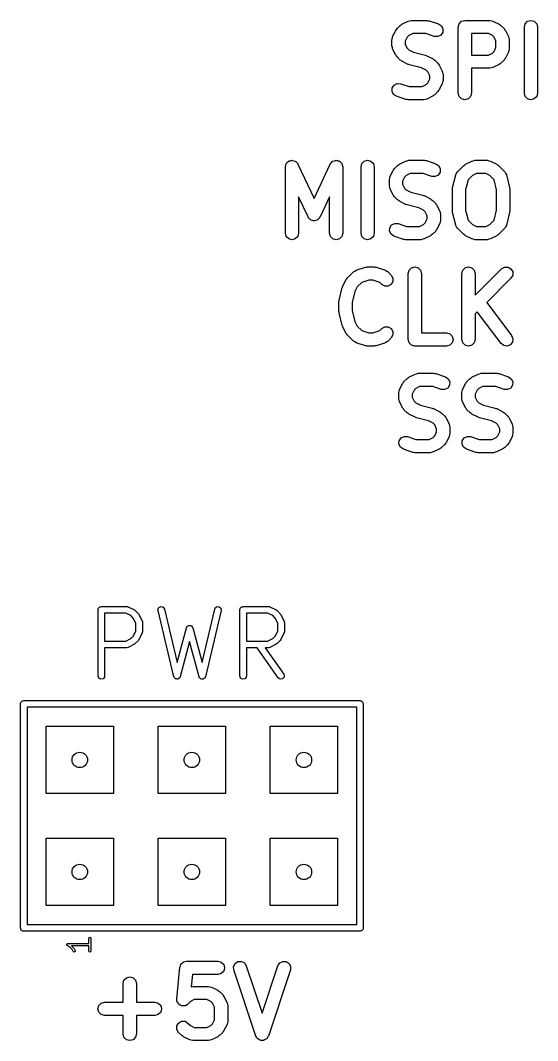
# Model space of a CAD drawing. Extents: x 4.34 to 6.06, y -6.92 to -5.19.
# Drawn here: x 5.079 to 5.54, y -6.923 to -6.012 of the extents above; entities that cross this region are included whole.
import ezdxf

# ---------------------------------------------------------------- set-up
doc = ezdxf.new("R2010")
doc.units = 0
doc.header["$MEASUREMENT"] = 0
doc.layers.add('BLACK', color=7, linetype='CONTINUOUS')

msp = doc.modelspace()

# ---------------------------------------------------------------- linework, layer by layer
at = {"layer": 'BLACK', "linetype": 'CONTINUOUS'}
for p, q in [((5.41115, -6.02626), (5.41396, -6.02063)), ((5.41396, -6.02063), (5.4146, -6.01992)), ((5.4146, -6.01992), (5.41507, -6.0191)), ((5.41507, -6.0191), (5.41788, -6.01629)), ((5.41788, -6.01629), (5.41871, -6.01581)), ((5.41871, -6.01581), (5.41942, -6.01518)), ((5.41942, -6.01518), (5.42504, -6.01237)), ((5.42504, -6.01237), (5.42637, -6.0121)), ((5.42637, -6.0121), (5.42768, -6.01175)), ((5.42768, -6.01175), (5.44174, -6.01175)), ((5.44174, -6.01175), (5.44266, -6.01199)), ((5.44266, -6.01199), (5.44361, -6.01205)), ((5.44361, -6.01205), (5.45205, -6.01486)), ((5.45205, -6.01486), (5.4546, -6.01654)), ((5.4546, -6.01654), (5.45597, -6.01928)), ((5.45597, -6.01928), (5.45578, -6.02233)), ((5.46958, -6.01765), (5.47037, -6.0147)), ((5.46958, -6.07671), (5.46958, -6.01765)), ((5.47037, -6.0147), (5.47254, -6.01254)), ((5.47254, -6.01254), (5.47549, -6.01175)), ((5.47549, -6.01175), (5.49799, -6.01175)), ((5.49799, -6.01175), (5.4993, -6.0121)), ((5.4993, -6.0121), (5.50063, -6.01237)), ((5.50063, -6.01237), (5.50625, -6.01518)), ((5.50625, -6.01518), (5.50696, -6.01581)), ((5.50696, -6.01581), (5.50779, -6.01629)), ((5.50779, -6.01629), (5.5106, -6.0191)), ((5.5106, -6.0191), (5.51107, -6.01992)), ((5.51107, -6.01992), (5.5117, -6.02063)), ((5.5117, -6.02063), (5.51452, -6.02626)), ((5.52864, -6.01765), (5.52943, -6.0147)), ((5.52864, -6.07671), (5.52864, -6.01765)), ((5.52943, -6.0147), (5.53159, -6.01254)), ((5.53159, -6.01254), (5.53454, -6.01175)), ((5.53454, -6.01175), (5.5375, -6.01254)), ((5.5375, -6.01254), (5.53966, -6.0147)), ((5.53966, -6.0147), (5.54045, -6.01765)), ((5.54045, -6.01765), (5.54045, -6.07671)), ((5.41053, -6.0289), (5.41088, -6.02759)), ((5.41053, -6.03452), (5.41053, -6.0289)), ((5.41088, -6.02759), (5.41115, -6.02626)), ((5.4241, -6.02677), (5.42234, -6.03029)), ((5.42556, -6.02532), (5.4241, -6.02677)), ((5.42908, -6.02356), (5.42556, -6.02532)), ((5.44079, -6.02356), (5.42908, -6.02356)), ((5.44831, -6.02607), (5.44079, -6.02356)), ((5.45136, -6.02625), (5.44831, -6.02607)), ((5.4541, -6.02488), (5.45136, -6.02625)), ((5.45578, -6.02233), (5.4541, -6.02488)), ((5.49659, -6.02356), (5.48139, -6.02356)), ((5.48139, -6.02356), (5.48139, -6.04268)), ((5.50011, -6.02532), (5.49659, -6.02356)), ((5.50157, -6.02677), (5.50011, -6.02532)), ((5.50333, -6.03029), (5.50157, -6.02677)), ((5.51452, -6.02626), (5.51479, -6.02759)), ((5.51479, -6.02759), (5.51514, -6.0289)), ((5.51514, -6.0289), (5.51514, -6.03734)), ((5.41088, -6.03583), (5.41053, -6.03452)), ((5.41115, -6.03716), (5.41088, -6.03583)), ((5.41396, -6.04279), (5.41115, -6.03716)), ((5.42234, -6.03029), (5.42234, -6.03313)), ((5.42234, -6.03313), (5.4241, -6.03665)), ((5.4241, -6.03665), (5.42556, -6.03811)), ((5.42556, -6.03811), (5.42974, -6.0402)), ((5.50157, -6.03946), (5.50333, -6.03594)), ((5.50333, -6.03594), (5.50333, -6.03029)), ((5.51479, -6.03865), (5.51452, -6.03998)), ((5.51514, -6.03734), (5.51479, -6.03865)), ((5.4146, -6.0435), (5.41396, -6.04279)), ((5.41507, -6.04432), (5.4146, -6.0435)), ((5.41788, -6.04714), (5.41507, -6.04432)), ((5.41871, -6.04761), (5.41788, -6.04714)), ((5.41942, -6.04824), (5.41871, -6.04761)), ((5.42974, -6.0402), (5.44036, -6.04286)), ((5.44036, -6.04286), (5.44093, -6.04317)), ((5.44093, -6.04317), (5.44157, -6.0433)), ((5.44157, -6.0433), (5.4472, -6.04611)), ((5.4472, -6.04611), (5.44791, -6.04675)), ((5.44791, -6.04675), (5.44873, -6.04722)), ((5.44873, -6.04722), (5.45154, -6.05003)), ((5.48139, -6.04268), (5.49659, -6.04268)), ((5.49659, -6.04268), (5.50011, -6.04092)), ((5.50011, -6.04092), (5.50157, -6.03946)), ((5.5106, -6.04714), (5.50779, -6.04995)), ((5.51107, -6.04631), (5.5106, -6.04714)), ((5.5117, -6.0456), (5.51107, -6.04631)), ((5.51452, -6.03998), (5.5117, -6.0456)), ((5.42504, -6.05105), (5.41942, -6.04824)), ((5.42568, -6.05118), (5.42504, -6.05105)), ((5.42625, -6.0515), (5.42568, -6.05118)), ((5.43687, -6.05416), (5.42625, -6.0515)), ((5.44106, -6.05625), (5.43687, -6.05416)), ((5.44251, -6.05771), (5.44106, -6.05625)), ((5.45154, -6.05003), (5.45202, -6.05086)), ((5.45202, -6.05086), (5.45265, -6.05157)), ((5.45265, -6.05157), (5.45546, -6.05719)), ((5.45546, -6.05719), (5.45573, -6.05852)), ((5.49799, -6.05449), (5.48139, -6.05449)), ((5.48139, -6.05449), (5.48139, -6.07671)), ((5.4993, -6.05414), (5.49799, -6.05449)), ((5.50063, -6.05387), (5.4993, -6.05414)), ((5.50625, -6.05105), (5.50063, -6.05387)), ((5.50696, -6.05042), (5.50625, -6.05105)), ((5.50779, -6.04995), (5.50696, -6.05042)), ((5.44427, -6.06123), (5.44251, -6.05771)), ((5.44251, -6.06758), (5.44427, -6.06406)), ((5.44427, -6.06406), (5.44427, -6.06123)), ((5.45573, -6.05852), (5.45609, -6.05983)), ((5.45609, -6.06546), (5.45573, -6.06677)), ((5.45609, -6.05983), (5.45609, -6.06546)), ((5.41065, -6.07508), (5.41083, -6.07203)), ((5.41202, -6.07781), (5.41065, -6.07508)), ((5.41083, -6.07203), (5.41252, -6.06948)), ((5.41252, -6.06948), (5.41525, -6.06811)), ((5.41525, -6.06811), (5.4183, -6.06829)), ((5.4183, -6.06829), (5.42583, -6.0708)), ((5.42583, -6.0708), (5.43754, -6.0708)), ((5.43754, -6.0708), (5.44106, -6.06904)), ((5.44106, -6.06904), (5.44251, -6.06758)), ((5.45154, -6.07526), (5.44873, -6.07807)), ((5.45202, -6.07443), (5.45154, -6.07526)), ((5.45265, -6.07372), (5.45202, -6.07443)), ((5.45546, -6.0681), (5.45265, -6.07372)), ((5.45573, -6.06677), (5.45546, -6.0681)), ((5.41457, -6.0795), (5.41202, -6.07781)), ((5.423, -6.08231), (5.41457, -6.0795)), ((5.42395, -6.08237), (5.423, -6.08231)), ((5.42487, -6.08261), (5.42395, -6.08237)), ((5.43893, -6.08261), (5.42487, -6.08261)), ((5.44024, -6.08226), (5.43893, -6.08261)), ((5.44157, -6.08199), (5.44024, -6.08226)), ((5.4472, -6.07918), (5.44157, -6.08199)), ((5.44791, -6.07854), (5.4472, -6.07918)), ((5.44873, -6.07807), (5.44791, -6.07854)), ((5.47037, -6.07966), (5.46958, -6.07671)), ((5.47254, -6.08182), (5.47037, -6.07966)), ((5.47549, -6.08261), (5.47254, -6.08182)), ((5.47844, -6.08182), (5.47549, -6.08261)), ((5.4806, -6.07966), (5.47844, -6.08182)), ((5.48139, -6.07671), (5.4806, -6.07966)), ((5.52943, -6.07966), (5.52864, -6.07671)), ((5.53159, -6.08182), (5.52943, -6.07966)), ((5.53454, -6.08261), (5.53159, -6.08182)), ((5.5375, -6.08182), (5.53454, -6.08261)), ((5.53966, -6.07966), (5.5375, -6.08182)), ((5.54045, -6.07671), (5.53966, -6.07966)), ((5.3164, -6.13943), (5.31649, -6.13919)), ((5.31649, -6.13919), (5.31747, -6.13836)), ((5.31747, -6.13836), (5.31838, -6.13746)), ((5.31838, -6.13746), (5.31863, -6.13739)), ((5.31863, -6.13739), (5.31883, -6.13722)), ((5.31883, -6.13722), (5.32009, -6.137)), ((5.32009, -6.137), (5.32133, -6.13667)), ((5.32133, -6.13667), (5.32158, -6.13673)), ((5.32158, -6.13673), (5.32184, -6.13669)), ((5.32184, -6.13669), (5.32305, -6.13713)), ((5.32305, -6.13713), (5.32428, -6.13746)), ((5.32428, -6.13746), (5.32447, -6.13764)), ((5.32447, -6.13764), (5.32472, -6.13773)), ((5.32472, -6.13773), (5.32554, -6.13871)), ((5.32554, -6.13871), (5.32644, -6.13962)), ((5.35559, -6.13962), (5.35649, -6.13871)), ((5.35649, -6.13871), (5.35731, -6.13773)), ((5.35731, -6.13773), (5.35756, -6.13764)), ((5.35756, -6.13764), (5.35775, -6.13746)), ((5.35775, -6.13746), (5.35898, -6.13713)), ((5.35898, -6.13713), (5.36019, -6.13669)), ((5.36019, -6.13669), (5.36045, -6.13673)), ((5.36045, -6.13673), (5.3607, -6.13667)), ((5.3607, -6.13667), (5.36194, -6.137)), ((5.36194, -6.137), (5.3632, -6.13722)), ((5.3632, -6.13722), (5.3634, -6.13739)), ((5.3634, -6.13739), (5.36365, -6.13746)), ((5.36365, -6.13746), (5.36456, -6.13836)), ((5.36456, -6.13836), (5.36554, -6.13919)), ((5.36554, -6.13919), (5.36563, -6.13943)), ((5.38371, -6.13962), (5.38587, -6.13746)), ((5.38587, -6.13746), (5.38882, -6.13667)), ((5.38882, -6.13667), (5.39177, -6.13746)), ((5.39177, -6.13746), (5.39394, -6.13962)), ((5.41711, -6.1401), (5.42274, -6.13729)), ((5.42274, -6.13729), (5.42407, -6.13702)), ((5.42407, -6.13702), (5.42538, -6.13667)), ((5.42538, -6.13667), (5.43944, -6.13667)), ((5.43944, -6.13667), (5.44036, -6.13691)), ((5.44036, -6.13691), (5.44131, -6.13697)), ((5.44131, -6.13697), (5.44974, -6.13978)), ((5.47617, -6.1401), (5.48179, -6.13729)), ((5.48179, -6.13729), (5.48312, -6.13702)), ((5.48312, -6.13702), (5.48443, -6.13667)), ((5.48443, -6.13667), (5.49568, -6.13667)), ((5.49568, -6.13667), (5.49699, -6.13702)), ((5.49699, -6.13702), (5.49832, -6.13729)), ((5.49832, -6.13729), (5.50395, -6.1401)), ((5.31542, -6.14257), (5.31549, -6.14232)), ((5.31542, -6.20163), (5.31542, -6.14257)), ((5.31545, -6.14206), (5.31588, -6.14086)), ((5.31549, -6.14232), (5.31545, -6.14206)), ((5.31588, -6.14086), (5.31622, -6.13962)), ((5.31622, -6.13962), (5.3164, -6.13943)), ((5.32644, -6.13962), (5.32651, -6.13987)), ((5.32651, -6.13987), (5.32668, -6.14007)), ((5.32668, -6.14007), (5.34101, -6.17079)), ((5.34101, -6.17079), (5.35535, -6.14007)), ((5.35535, -6.14007), (5.35552, -6.13987)), ((5.35552, -6.13987), (5.35559, -6.13962)), ((5.36563, -6.13943), (5.36581, -6.13962)), ((5.36581, -6.13962), (5.36615, -6.14086)), ((5.36615, -6.14086), (5.36658, -6.14206)), ((5.36658, -6.14206), (5.36654, -6.14232)), ((5.36654, -6.14232), (5.36661, -6.14257)), ((5.36661, -6.14257), (5.36661, -6.20163)), ((5.38292, -6.14257), (5.38371, -6.13962)), ((5.38292, -6.20163), (5.38292, -6.14257)), ((5.39394, -6.13962), (5.39473, -6.14257)), ((5.39473, -6.14257), (5.39473, -6.20163)), ((5.40885, -6.15118), (5.41166, -6.14556)), ((5.41166, -6.14556), (5.41229, -6.14484)), ((5.41229, -6.14484), (5.41277, -6.14402)), ((5.41277, -6.14402), (5.41558, -6.14121)), ((5.41558, -6.14121), (5.4164, -6.14073)), ((5.4164, -6.14073), (5.41711, -6.1401)), ((5.44974, -6.13978), (5.45229, -6.14147)), ((5.45348, -6.14725), (5.45179, -6.1498)), ((5.45229, -6.14147), (5.45366, -6.1442)), ((5.45366, -6.1442), (5.45348, -6.14725)), ((5.46748, -6.14948), (5.46822, -6.1482)), ((5.46822, -6.1482), (5.46894, -6.1469)), ((5.46894, -6.1469), (5.46898, -6.14688)), ((5.46898, -6.14688), (5.46901, -6.14683)), ((5.46901, -6.14683), (5.47463, -6.14121)), ((5.47463, -6.14121), (5.47546, -6.14073)), ((5.47546, -6.14073), (5.47617, -6.1401)), ((5.50395, -6.1401), (5.50466, -6.14073)), ((5.50466, -6.14073), (5.50548, -6.14121)), ((5.50548, -6.14121), (5.51111, -6.14683)), ((5.51111, -6.14683), (5.51113, -6.14688)), ((5.51113, -6.14688), (5.51118, -6.1469)), ((5.51118, -6.1469), (5.5119, -6.1482)), ((5.5119, -6.1482), (5.51264, -6.14948)), ((5.40823, -6.15382), (5.40858, -6.15251)), ((5.40823, -6.15944), (5.40823, -6.15382)), ((5.40858, -6.15251), (5.40885, -6.15118)), ((5.4218, -6.15169), (5.42004, -6.15521)), ((5.42004, -6.15521), (5.42004, -6.15805)), ((5.42325, -6.15024), (5.4218, -6.15169)), ((5.42677, -6.14848), (5.42325, -6.15024)), ((5.43848, -6.14848), (5.42677, -6.14848)), ((5.44601, -6.15099), (5.43848, -6.14848)), ((5.44906, -6.15117), (5.44601, -6.15099)), ((5.45179, -6.1498), (5.44906, -6.15117)), ((5.46464, -6.16082), (5.46746, -6.14958)), ((5.46746, -6.14958), (5.46748, -6.14953)), ((5.46748, -6.14953), (5.46748, -6.14948)), ((5.47852, -6.15403), (5.47628, -6.16298)), ((5.48231, -6.15024), (5.47852, -6.15403)), ((5.48583, -6.14848), (5.48231, -6.15024)), ((5.49429, -6.14848), (5.48583, -6.14848)), ((5.49781, -6.15024), (5.49429, -6.14848)), ((5.5016, -6.15403), (5.49781, -6.15024)), ((5.50384, -6.16298), (5.5016, -6.15403)), ((5.51264, -6.14948), (5.51264, -6.14953)), ((5.51264, -6.14953), (5.51266, -6.14958)), ((5.51266, -6.14958), (5.51547, -6.16082)), ((5.40858, -6.16076), (5.40823, -6.15944)), ((5.40885, -6.16209), (5.40858, -6.16076)), ((5.41166, -6.16771), (5.40885, -6.16209)), ((5.42004, -6.15805), (5.4218, -6.16157)), ((5.4218, -6.16157), (5.42325, -6.16303)), ((5.42325, -6.16303), (5.42744, -6.16512)), ((5.42744, -6.16512), (5.43806, -6.16778)), ((5.46447, -6.16226), (5.46466, -6.16155)), ((5.46447, -6.18194), (5.46447, -6.16226)), ((5.46466, -6.16155), (5.46464, -6.16082)), ((5.47628, -6.16298), (5.47628, -6.18122)), ((5.50384, -6.18122), (5.50384, -6.16298)), ((5.51547, -6.16082), (5.51546, -6.16155)), ((5.51546, -6.16155), (5.51565, -6.16226)), ((5.51565, -6.16226), (5.51565, -6.18194)), ((5.33566, -6.18725), (5.32724, -6.16919)), ((5.32724, -6.16919), (5.32724, -6.20163)), ((5.35479, -6.16919), (5.34637, -6.18725)), ((5.35479, -6.20163), (5.35479, -6.16919)), ((5.41229, -6.16842), (5.41166, -6.16771)), ((5.41277, -6.16925), (5.41229, -6.16842)), ((5.41558, -6.17206), (5.41277, -6.16925)), ((5.4164, -6.17253), (5.41558, -6.17206)), ((5.41711, -6.17316), (5.4164, -6.17253)), ((5.42274, -6.17598), (5.41711, -6.17316)), ((5.43806, -6.16778), (5.43863, -6.16809)), ((5.43863, -6.16809), (5.43927, -6.16822)), ((5.43927, -6.16822), (5.44489, -6.17104)), ((5.44489, -6.17104), (5.4456, -6.17167)), ((5.4456, -6.17167), (5.44643, -6.17214)), ((5.44643, -6.17214), (5.44924, -6.17495)), ((5.44924, -6.17495), (5.44972, -6.17578)), ((5.42338, -6.17611), (5.42274, -6.17598)), ((5.42395, -6.17642), (5.42338, -6.17611)), ((5.43457, -6.17908), (5.42395, -6.17642)), ((5.43875, -6.18117), (5.43457, -6.17908)), ((5.44021, -6.18263), (5.43875, -6.18117)), ((5.44197, -6.18615), (5.44021, -6.18263)), ((5.44972, -6.17578), (5.45035, -6.17649)), ((5.45035, -6.17649), (5.45316, -6.18211)), ((5.45316, -6.18211), (5.45343, -6.18344)), ((5.45343, -6.18344), (5.45378, -6.18475)), ((5.45378, -6.18475), (5.45378, -6.19038)), ((5.46466, -6.18265), (5.46447, -6.18194)), ((5.46464, -6.18337), (5.46466, -6.18265)), ((5.46746, -6.19462), (5.46464, -6.18337)), ((5.47628, -6.18122), (5.47852, -6.19017)), ((5.5016, -6.19017), (5.50384, -6.18122)), ((5.51547, -6.18337), (5.51266, -6.19462)), ((5.51565, -6.18194), (5.51546, -6.18265)), ((5.51546, -6.18265), (5.51547, -6.18337)), ((5.336, -6.18765), (5.33566, -6.18725)), ((5.33618, -6.18814), (5.336, -6.18765)), ((5.33697, -6.1888), (5.33618, -6.18814)), ((5.33763, -6.18959), (5.33697, -6.1888)), ((5.33812, -6.18977), (5.33763, -6.18959)), ((5.33852, -6.19011), (5.33812, -6.18977)), ((5.33953, -6.19028), (5.33852, -6.19011)), ((5.3405, -6.19064), (5.33953, -6.19028)), ((5.34101, -6.19055), (5.3405, -6.19064)), ((5.34153, -6.19064), (5.34101, -6.19055)), ((5.3425, -6.19029), (5.34153, -6.19064)), ((5.34351, -6.19011), (5.3425, -6.19029)), ((5.34391, -6.18977), (5.34351, -6.19011)), ((5.3444, -6.18959), (5.34391, -6.18977)), ((5.34506, -6.1888), (5.3444, -6.18959)), ((5.34585, -6.18814), (5.34506, -6.1888)), ((5.34603, -6.18765), (5.34585, -6.18814)), ((5.34637, -6.18725), (5.34603, -6.18765)), ((5.41021, -6.1944), (5.41295, -6.19303)), ((5.41295, -6.19303), (5.416, -6.19321)), ((5.416, -6.19321), (5.42353, -6.19572)), ((5.43875, -6.19396), (5.44021, -6.1925)), ((5.44021, -6.1925), (5.44197, -6.18898)), ((5.44197, -6.18898), (5.44197, -6.18615)), ((5.45316, -6.19302), (5.45035, -6.19864)), ((5.45343, -6.19169), (5.45316, -6.19302)), ((5.45378, -6.19038), (5.45343, -6.19169)), ((5.47852, -6.19017), (5.48231, -6.19396)), ((5.49781, -6.19396), (5.5016, -6.19017)), ((5.31622, -6.20458), (5.31542, -6.20163)), ((5.32724, -6.20163), (5.32644, -6.20458)), ((5.35559, -6.20458), (5.35479, -6.20163)), ((5.36661, -6.20163), (5.36581, -6.20458)), ((5.38371, -6.20458), (5.38292, -6.20163)), ((5.39473, -6.20163), (5.39394, -6.20458)), ((5.40834, -6.2), (5.40853, -6.19695)), ((5.40971, -6.20273), (5.40834, -6.2)), ((5.40853, -6.19695), (5.41021, -6.1944)), ((5.41226, -6.20442), (5.40971, -6.20273)), ((5.42353, -6.19572), (5.43523, -6.19572)), ((5.43523, -6.19572), (5.43875, -6.19396)), ((5.44643, -6.20299), (5.4456, -6.20347)), ((5.44924, -6.20018), (5.44643, -6.20299)), ((5.44972, -6.19936), (5.44924, -6.20018)), ((5.45035, -6.19864), (5.44972, -6.19936)), ((5.46748, -6.19467), (5.46746, -6.19462)), ((5.46748, -6.19472), (5.46748, -6.19467)), ((5.46822, -6.196), (5.46748, -6.19472)), ((5.46894, -6.1973), (5.46822, -6.196)), ((5.46898, -6.19732), (5.46894, -6.1973)), ((5.46901, -6.19737), (5.46898, -6.19732)), ((5.47463, -6.20299), (5.46901, -6.19737)), ((5.47546, -6.20347), (5.47463, -6.20299)), ((5.48231, -6.19396), (5.48583, -6.19572)), ((5.48583, -6.19572), (5.49429, -6.19572)), ((5.49429, -6.19572), (5.49781, -6.19396)), ((5.50548, -6.20299), (5.50466, -6.20347)), ((5.51111, -6.19737), (5.50548, -6.20299)), ((5.51113, -6.19732), (5.51111, -6.19737)), ((5.51118, -6.1973), (5.51113, -6.19732)), ((5.5119, -6.196), (5.51118, -6.1973)), ((5.51264, -6.19472), (5.5119, -6.196)), ((5.51266, -6.19462), (5.51264, -6.19467)), ((5.51264, -6.19467), (5.51264, -6.19472)), ((5.31838, -6.20674), (5.31622, -6.20458)), ((5.32133, -6.20753), (5.31838, -6.20674)), ((5.32428, -6.20674), (5.32133, -6.20753)), ((5.32644, -6.20458), (5.32428, -6.20674)), ((5.35775, -6.20674), (5.35559, -6.20458)), ((5.3607, -6.20753), (5.35775, -6.20674)), ((5.36365, -6.20674), (5.3607, -6.20753)), ((5.36581, -6.20458), (5.36365, -6.20674)), ((5.38587, -6.20674), (5.38371, -6.20458)), ((5.38882, -6.20753), (5.38587, -6.20674)), ((5.39177, -6.20674), (5.38882, -6.20753)), ((5.39394, -6.20458), (5.39177, -6.20674)), ((5.4207, -6.20723), (5.41226, -6.20442)), ((5.42165, -6.20729), (5.4207, -6.20723)), ((5.42257, -6.20753), (5.42165, -6.20729)), ((5.43663, -6.20753), (5.42257, -6.20753)), ((5.43794, -6.20718), (5.43663, -6.20753)), ((5.43927, -6.20691), (5.43794, -6.20718)), ((5.44489, -6.2041), (5.43927, -6.20691)), ((5.4456, -6.20347), (5.44489, -6.2041)), ((5.47617, -6.2041), (5.47546, -6.20347)), ((5.48179, -6.20691), (5.47617, -6.2041)), ((5.48312, -6.20718), (5.48179, -6.20691)), ((5.48443, -6.20753), (5.48312, -6.20718)), ((5.49568, -6.20753), (5.48443, -6.20753)), ((5.49699, -6.20718), (5.49568, -6.20753)), ((5.49832, -6.20691), (5.49699, -6.20718)), ((5.50395, -6.2041), (5.49832, -6.20691)), ((5.50466, -6.20347), (5.50395, -6.2041)), ((5.37058, -6.24191), (5.37621, -6.23629)), ((5.37621, -6.23629), (5.37738, -6.23561)), ((5.37738, -6.23561), (5.37852, -6.23486)), ((5.37852, -6.23486), (5.38695, -6.23205)), ((5.38695, -6.23205), (5.3879, -6.23199)), ((5.3879, -6.23199), (5.38882, -6.23175)), ((5.38882, -6.23175), (5.39445, -6.23175)), ((5.39445, -6.23175), (5.39536, -6.23199)), ((5.39536, -6.23199), (5.39631, -6.23205)), ((5.39631, -6.23205), (5.40475, -6.23486)), ((5.40475, -6.23486), (5.40588, -6.23561)), ((5.40588, -6.23561), (5.40706, -6.23629)), ((5.40706, -6.23629), (5.40987, -6.2391)), ((5.40987, -6.2391), (5.4114, -6.24175)), ((5.4251, -6.23765), (5.42589, -6.2347)), ((5.4251, -6.29671), (5.4251, -6.23765)), ((5.42589, -6.2347), (5.42805, -6.23254)), ((5.42805, -6.23254), (5.431, -6.23175)), ((5.431, -6.23175), (5.43396, -6.23254)), ((5.43396, -6.23254), (5.43612, -6.2347)), ((5.43612, -6.2347), (5.43691, -6.23765)), ((5.43691, -6.23765), (5.43691, -6.2908)), ((5.4729, -6.23765), (5.4737, -6.2347)), ((5.4729, -6.29671), (5.4729, -6.23765)), ((5.4737, -6.2347), (5.47586, -6.23254)), ((5.47586, -6.23254), (5.47881, -6.23175)), ((5.47881, -6.23175), (5.48176, -6.23254)), ((5.48176, -6.23254), (5.48392, -6.2347)), ((5.48392, -6.2347), (5.48472, -6.23765)), ((5.48472, -6.25714), (5.50838, -6.23347)), ((5.48472, -6.23765), (5.48472, -6.25714)), ((5.50838, -6.23347), (5.51103, -6.23195)), ((5.51103, -6.23195), (5.51408, -6.23195)), ((5.51408, -6.23195), (5.51673, -6.23347)), ((5.51673, -6.23347), (5.51826, -6.23612)), ((5.51826, -6.23918), (5.51673, -6.24183)), ((5.51826, -6.23612), (5.51826, -6.23918)), ((5.36667, -6.24907), (5.36948, -6.24345)), ((5.36948, -6.24345), (5.37011, -6.24273)), ((5.37011, -6.24273), (5.37058, -6.24191)), ((5.38357, -6.24562), (5.37961, -6.24959)), ((5.38978, -6.24356), (5.38357, -6.24562)), ((5.39349, -6.24356), (5.38978, -6.24356)), ((5.39969, -6.24562), (5.39349, -6.24356)), ((5.40152, -6.24745), (5.39969, -6.24562)), ((5.40417, -6.24898), (5.40152, -6.24745)), ((5.40987, -6.24745), (5.40722, -6.24898)), ((5.4114, -6.2448), (5.40987, -6.24745)), ((5.4114, -6.24175), (5.4114, -6.2448)), ((5.51673, -6.24183), (5.49504, -6.26351)), ((5.36341, -6.26153), (5.36622, -6.25028)), ((5.36622, -6.25028), (5.36654, -6.24971)), ((5.36654, -6.24971), (5.36667, -6.24907)), ((5.37752, -6.25377), (5.37504, -6.26369)), ((5.37961, -6.24959), (5.37752, -6.25377)), ((5.40722, -6.24898), (5.40417, -6.24898)), ((5.36323, -6.26296), (5.36342, -6.26226)), ((5.36323, -6.2714), (5.36323, -6.26296)), ((5.36342, -6.26226), (5.36341, -6.26153)), ((5.37504, -6.26369), (5.37504, -6.27067)), ((5.49504, -6.26351), (5.51728, -6.29316)), ((5.36342, -6.2721), (5.36323, -6.2714)), ((5.36341, -6.27283), (5.36342, -6.2721)), ((5.36622, -6.28408), (5.36341, -6.27283)), ((5.37504, -6.27067), (5.37752, -6.28058)), ((5.48661, -6.27195), (5.48472, -6.27384)), ((5.48472, -6.27384), (5.48472, -6.29671)), ((5.50783, -6.30025), (5.48661, -6.27195)), ((5.36654, -6.28465), (5.36622, -6.28408)), ((5.36667, -6.28529), (5.36654, -6.28465)), ((5.37752, -6.28058), (5.37961, -6.28477)), ((5.37961, -6.28477), (5.38357, -6.28873)), ((5.36948, -6.29091), (5.36667, -6.28529)), ((5.37011, -6.29162), (5.36948, -6.29091)), ((5.37058, -6.29245), (5.37011, -6.29162)), ((5.37621, -6.29807), (5.37058, -6.29245)), ((5.38357, -6.28873), (5.38978, -6.2908)), ((5.38978, -6.2908), (5.39349, -6.2908)), ((5.39349, -6.2908), (5.39969, -6.28873)), ((5.39969, -6.28873), (5.40152, -6.28691)), ((5.40152, -6.28691), (5.40417, -6.28538)), ((5.40417, -6.28538), (5.40722, -6.28538)), ((5.40722, -6.28538), (5.40987, -6.28691)), ((5.40987, -6.28691), (5.4114, -6.28955)), ((5.4114, -6.29261), (5.40987, -6.29526)), ((5.4114, -6.28955), (5.4114, -6.29261)), ((5.43691, -6.2908), (5.45912, -6.2908)), ((5.45912, -6.2908), (5.46208, -6.29159)), ((5.46208, -6.29159), (5.46424, -6.29375)), ((5.46424, -6.29375), (5.46503, -6.29671)), ((5.51728, -6.29316), (5.51842, -6.296)), ((5.37738, -6.29875), (5.37621, -6.29807)), ((5.37852, -6.2995), (5.37738, -6.29875)), ((5.38695, -6.30231), (5.37852, -6.2995)), ((5.3879, -6.30237), (5.38695, -6.30231)), ((5.38882, -6.30261), (5.3879, -6.30237)), ((5.39445, -6.30261), (5.38882, -6.30261)), ((5.39536, -6.30237), (5.39445, -6.30261)), ((5.39631, -6.30231), (5.39536, -6.30237)), ((5.40475, -6.2995), (5.39631, -6.30231)), ((5.40588, -6.29875), (5.40475, -6.2995)), ((5.40706, -6.29807), (5.40588, -6.29875)), ((5.40987, -6.29526), (5.40706, -6.29807)), ((5.42589, -6.29966), (5.4251, -6.29671)), ((5.42805, -6.30182), (5.42589, -6.29966)), ((5.431, -6.30261), (5.42805, -6.30182)), ((5.45912, -6.30261), (5.431, -6.30261)), ((5.46208, -6.30182), (5.45912, -6.30261)), ((5.46424, -6.29966), (5.46208, -6.30182)), ((5.46503, -6.29671), (5.46424, -6.29966)), ((5.4737, -6.29966), (5.4729, -6.29671)), ((5.47586, -6.30182), (5.4737, -6.29966)), ((5.47881, -6.30261), (5.47586, -6.30182)), ((5.48176, -6.30182), (5.47881, -6.30261)), ((5.48392, -6.29966), (5.48176, -6.30182)), ((5.48472, -6.29671), (5.48392, -6.29966)), ((5.51024, -6.30214), (5.50783, -6.30025)), ((5.51326, -6.30257), (5.51024, -6.30214)), ((5.5161, -6.30143), (5.51326, -6.30257)), ((5.51799, -6.29903), (5.5161, -6.30143)), ((5.51842, -6.296), (5.51799, -6.29903)), ((5.42484, -6.33089), (5.42555, -6.33026)), ((5.42555, -6.33026), (5.43117, -6.32745)), ((5.43117, -6.32745), (5.4325, -6.32718)), ((5.4325, -6.32718), (5.43382, -6.32682)), ((5.43382, -6.32682), (5.44788, -6.32682)), ((5.44788, -6.32682), (5.44879, -6.32707)), ((5.44879, -6.32707), (5.44974, -6.32713)), ((5.44974, -6.32713), (5.45818, -6.32994)), ((5.45818, -6.32994), (5.46073, -6.33162)), ((5.48108, -6.33089), (5.48179, -6.33026)), ((5.48179, -6.33026), (5.48742, -6.32745)), ((5.48742, -6.32745), (5.48875, -6.32718)), ((5.48875, -6.32718), (5.49006, -6.32682)), ((5.49006, -6.32682), (5.50412, -6.32682)), ((5.50412, -6.32682), (5.50504, -6.32707)), ((5.50504, -6.32707), (5.50599, -6.32713)), ((5.50599, -6.32713), (5.51442, -6.32994)), ((5.51442, -6.32994), (5.51697, -6.33162)), ((5.41729, -6.34134), (5.4201, -6.33571)), ((5.4201, -6.33571), (5.42073, -6.335)), ((5.42073, -6.335), (5.4212, -6.33418)), ((5.4212, -6.33418), (5.42402, -6.33137)), ((5.42402, -6.33137), (5.42484, -6.33089)), ((5.43521, -6.33863), (5.43169, -6.3404)), ((5.44692, -6.33863), (5.43521, -6.33863)), ((5.45445, -6.34114), (5.44692, -6.33863)), ((5.46192, -6.33741), (5.46023, -6.33996)), ((5.46073, -6.33162), (5.4621, -6.33436)), ((5.4621, -6.33436), (5.46192, -6.33741)), ((5.47353, -6.34134), (5.47634, -6.33571)), ((5.47634, -6.33571), (5.47697, -6.335)), ((5.47697, -6.335), (5.47745, -6.33418)), ((5.47745, -6.33418), (5.48026, -6.33137)), ((5.48026, -6.33137), (5.48108, -6.33089)), ((5.49145, -6.33863), (5.48793, -6.3404)), ((5.50316, -6.33863), (5.49145, -6.33863)), ((5.51069, -6.34114), (5.50316, -6.33863)), ((5.51816, -6.33741), (5.51647, -6.33996)), ((5.51697, -6.33162), (5.51834, -6.33436)), ((5.51834, -6.33436), (5.51816, -6.33741)), ((5.41666, -6.34398), (5.41701, -6.34267)), ((5.41666, -6.3496), (5.41666, -6.34398)), ((5.41701, -6.34267), (5.41729, -6.34134)), ((5.43023, -6.34185), (5.42847, -6.34537)), ((5.42847, -6.34537), (5.42847, -6.34821)), ((5.42847, -6.34821), (5.43023, -6.35173)), ((5.43169, -6.3404), (5.43023, -6.34185)), ((5.4575, -6.34133), (5.45445, -6.34114)), ((5.46023, -6.33996), (5.4575, -6.34133)), ((5.4729, -6.34398), (5.47326, -6.34267)), ((5.4729, -6.3496), (5.4729, -6.34398)), ((5.47326, -6.34267), (5.47353, -6.34134)), ((5.48648, -6.34185), (5.48472, -6.34537)), ((5.48472, -6.34537), (5.48472, -6.34821)), ((5.48472, -6.34821), (5.48648, -6.35173)), ((5.48793, -6.3404), (5.48648, -6.34185)), ((5.51374, -6.34133), (5.51069, -6.34114)), ((5.51647, -6.33996), (5.51374, -6.34133)), ((5.41701, -6.35091), (5.41666, -6.3496)), ((5.41729, -6.35224), (5.41701, -6.35091)), ((5.4201, -6.35787), (5.41729, -6.35224)), ((5.43023, -6.35173), (5.43169, -6.35319)), ((5.43169, -6.35319), (5.43588, -6.35528)), ((5.43588, -6.35528), (5.4465, -6.35793)), ((5.47326, -6.35091), (5.4729, -6.3496)), ((5.47353, -6.35224), (5.47326, -6.35091)), ((5.47634, -6.35787), (5.47353, -6.35224)), ((5.48648, -6.35173), (5.48793, -6.35319)), ((5.48793, -6.35319), (5.49212, -6.35528)), ((5.49212, -6.35528), (5.50274, -6.35793)), ((5.42073, -6.35858), (5.4201, -6.35787)), ((5.4212, -6.3594), (5.42073, -6.35858)), ((5.42402, -6.36221), (5.4212, -6.3594)), ((5.42484, -6.36269), (5.42402, -6.36221)), ((5.42555, -6.36332), (5.42484, -6.36269)), ((5.43117, -6.36613), (5.42555, -6.36332)), ((5.43181, -6.36626), (5.43117, -6.36613)), ((5.43238, -6.36658), (5.43181, -6.36626)), ((5.443, -6.36923), (5.43238, -6.36658)), ((5.4465, -6.35793), (5.44707, -6.35825)), ((5.44707, -6.35825), (5.44771, -6.35838)), ((5.44771, -6.35838), (5.45333, -6.36119)), ((5.45333, -6.36119), (5.45404, -6.36182)), ((5.45404, -6.36182), (5.45486, -6.3623)), ((5.45486, -6.3623), (5.45768, -6.36511)), ((5.45768, -6.36511), (5.45815, -6.36593)), ((5.45815, -6.36593), (5.45878, -6.36665)), ((5.45878, -6.36665), (5.46159, -6.37227)), ((5.47697, -6.35858), (5.47634, -6.35787)), ((5.47745, -6.3594), (5.47697, -6.35858)), ((5.48026, -6.36221), (5.47745, -6.3594)), ((5.48108, -6.36269), (5.48026, -6.36221)), ((5.48179, -6.36332), (5.48108, -6.36269)), ((5.48742, -6.36613), (5.48179, -6.36332)), ((5.48806, -6.36626), (5.48742, -6.36613)), ((5.48863, -6.36658), (5.48806, -6.36626)), ((5.49925, -6.36923), (5.48863, -6.36658)), ((5.50274, -6.35793), (5.50331, -6.35825)), ((5.50331, -6.35825), (5.50395, -6.35838)), ((5.50395, -6.35838), (5.50957, -6.36119)), ((5.50957, -6.36119), (5.51028, -6.36182)), ((5.51028, -6.36182), (5.51111, -6.3623)), ((5.51111, -6.3623), (5.51392, -6.36511)), ((5.51392, -6.36511), (5.51439, -6.36593)), ((5.51439, -6.36593), (5.51503, -6.36665)), ((5.51503, -6.36665), (5.51784, -6.37227)), ((5.44719, -6.37133), (5.443, -6.36923)), ((5.44865, -6.37279), (5.44719, -6.37133)), ((5.45041, -6.37631), (5.44865, -6.37279)), ((5.46159, -6.37227), (5.46187, -6.3736)), ((5.46187, -6.3736), (5.46222, -6.37491)), ((5.46222, -6.37491), (5.46222, -6.38054)), ((5.50343, -6.37133), (5.49925, -6.36923)), ((5.50489, -6.37279), (5.50343, -6.37133)), ((5.50665, -6.37631), (5.50489, -6.37279)), ((5.51784, -6.37227), (5.51811, -6.3736)), ((5.51811, -6.3736), (5.51846, -6.37491)), ((5.51846, -6.37491), (5.51846, -6.38054)), ((5.41696, -6.3871), (5.41865, -6.38455)), ((5.41865, -6.38455), (5.42138, -6.38319)), ((5.42138, -6.38319), (5.42443, -6.38337)), ((5.42443, -6.38337), (5.43196, -6.38588)), ((5.44367, -6.38588), (5.44719, -6.38412)), ((5.44719, -6.38412), (5.44865, -6.38266)), ((5.44865, -6.38266), (5.45041, -6.37914)), ((5.45041, -6.37914), (5.45041, -6.37631)), ((5.46159, -6.38318), (5.45878, -6.3888)), ((5.46187, -6.38185), (5.46159, -6.38318)), ((5.46222, -6.38054), (5.46187, -6.38185)), ((5.47321, -6.3871), (5.47489, -6.38455)), ((5.47489, -6.38455), (5.47763, -6.38319)), ((5.47763, -6.38319), (5.48068, -6.38337)), ((5.48068, -6.38337), (5.4882, -6.38588)), ((5.49991, -6.38588), (5.50343, -6.38412)), ((5.50343, -6.38412), (5.50489, -6.38266)), ((5.50489, -6.38266), (5.50665, -6.37914)), ((5.50665, -6.37914), (5.50665, -6.37631)), ((5.51784, -6.38318), (5.51503, -6.3888)), ((5.51811, -6.38185), (5.51784, -6.38318)), ((5.51846, -6.38054), (5.51811, -6.38185)), ((5.41678, -6.39016), (5.41696, -6.3871)), ((5.41815, -6.39289), (5.41678, -6.39016)), ((5.4207, -6.39457), (5.41815, -6.39289)), ((5.43196, -6.38588), (5.44367, -6.38588)), ((5.45333, -6.39425), (5.44771, -6.39707)), ((5.45404, -6.39362), (5.45333, -6.39425)), ((5.45486, -6.39315), (5.45404, -6.39362)), ((5.45768, -6.39034), (5.45486, -6.39315)), ((5.45815, -6.38951), (5.45768, -6.39034)), ((5.45878, -6.3888), (5.45815, -6.38951)), ((5.47302, -6.39016), (5.47321, -6.3871)), ((5.47439, -6.39289), (5.47302, -6.39016)), ((5.47694, -6.39457), (5.47439, -6.39289)), ((5.4882, -6.38588), (5.49991, -6.38588)), ((5.50957, -6.39425), (5.50395, -6.39707)), ((5.51028, -6.39362), (5.50957, -6.39425)), ((5.51111, -6.39315), (5.51028, -6.39362)), ((5.51392, -6.39034), (5.51111, -6.39315)), ((5.51439, -6.38951), (5.51392, -6.39034)), ((5.51503, -6.3888), (5.51439, -6.38951)), ((5.42914, -6.39739), (5.4207, -6.39457)), ((5.43009, -6.39744), (5.42914, -6.39739)), ((5.431, -6.39769), (5.43009, -6.39744)), ((5.44506, -6.39769), (5.431, -6.39769)), ((5.44638, -6.39734), (5.44506, -6.39769)), ((5.44771, -6.39707), (5.44638, -6.39734)), ((5.48538, -6.39739), (5.47694, -6.39457)), ((5.48633, -6.39744), (5.48538, -6.39739)), ((5.48725, -6.39769), (5.48633, -6.39744)), ((5.50131, -6.39769), (5.48725, -6.39769)), ((5.50262, -6.39734), (5.50131, -6.39769)), ((5.50395, -6.39707), (5.50262, -6.39734)), ((5.14831, -6.53796), (5.14837, -6.53757)), ((5.14831, -6.59701), (5.14831, -6.53796)), ((5.14835, -6.53745), (5.14842, -6.53733)), ((5.14837, -6.53757), (5.14835, -6.53745)), ((5.14842, -6.53733), (5.14849, -6.53695)), ((5.14849, -6.53695), (5.14898, -6.53636)), ((5.14898, -6.53636), (5.14936, -6.5357)), ((5.14936, -6.5357), (5.14961, -6.5356)), ((5.14961, -6.5356), (5.14978, -6.5354)), ((5.14978, -6.5354), (5.15054, -6.53527)), ((5.15054, -6.53527), (5.15126, -6.53501)), ((5.15126, -6.53501), (5.17376, -6.53501)), ((5.17376, -6.53501), (5.17477, -6.53518)), ((5.17477, -6.53518), (5.1749, -6.5353)), ((5.1749, -6.5353), (5.17508, -6.53532)), ((5.17508, -6.53532), (5.1807, -6.53813)), ((5.1807, -6.53813), (5.18141, -6.53865)), ((5.18141, -6.53865), (5.18147, -6.53868)), ((5.18147, -6.53868), (5.18428, -6.54149)), ((5.20176, -6.53762), (5.20266, -6.53581)), ((5.20182, -6.53864), (5.20176, -6.53762)), ((5.21588, -6.5977), (5.20182, -6.53864)), ((5.20266, -6.53581), (5.20452, -6.53501)), ((5.20452, -6.53501), (5.20645, -6.53559)), ((5.20645, -6.53559), (5.20756, -6.53727)), ((5.20756, -6.53727), (5.21891, -6.58495)), ((5.24109, -6.58495), (5.25244, -6.53727)), ((5.25818, -6.53864), (5.24412, -6.5977)), ((5.25244, -6.53727), (5.25284, -6.53633)), ((5.25284, -6.53633), (5.25447, -6.53513)), ((5.25447, -6.53513), (5.25648, -6.53525)), ((5.25648, -6.53525), (5.25795, -6.53664)), ((5.25795, -6.53664), (5.25818, -6.53864)), ((5.27485, -6.53796), (5.27492, -6.53757)), ((5.27485, -6.59701), (5.27485, -6.53796)), ((5.2749, -6.53745), (5.27496, -6.53733)), ((5.27492, -6.53757), (5.2749, -6.53745)), ((5.27496, -6.53733), (5.27503, -6.53695)), ((5.27503, -6.53695), (5.27552, -6.53636)), ((5.27552, -6.53636), (5.27591, -6.5357)), ((5.27591, -6.5357), (5.27616, -6.5356)), ((5.27616, -6.5356), (5.27633, -6.5354)), ((5.27633, -6.5354), (5.27709, -6.53527)), ((5.27709, -6.53527), (5.27781, -6.53501)), ((5.27781, -6.53501), (5.3003, -6.53501)), ((5.3003, -6.53501), (5.30131, -6.53518)), ((5.30131, -6.53518), (5.30145, -6.5353)), ((5.30145, -6.5353), (5.30162, -6.53532)), ((5.30162, -6.53532), (5.30725, -6.53813)), ((5.30725, -6.53813), (5.30796, -6.53865)), ((5.30796, -6.53865), (5.30802, -6.53868)), ((5.30802, -6.53868), (5.31083, -6.54149)), ((5.17306, -6.54091), (5.15421, -6.54091)), ((5.15421, -6.54091), (5.15421, -6.56594)), ((5.17763, -6.5432), (5.17306, -6.54091)), ((5.17977, -6.54533), (5.17763, -6.5432)), ((5.18205, -6.5499), (5.17977, -6.54533)), ((5.18428, -6.54149), (5.18479, -6.54222)), ((5.18479, -6.54222), (5.18483, -6.54226)), ((5.18483, -6.54226), (5.18765, -6.54789)), ((5.18765, -6.54789), (5.18794, -6.54887)), ((5.18794, -6.54887), (5.1879, -6.54904)), ((5.1879, -6.54904), (5.18796, -6.54921)), ((5.29961, -6.54091), (5.28076, -6.54091)), ((5.28076, -6.54091), (5.28076, -6.56594)), ((5.30418, -6.5432), (5.29961, -6.54091)), ((5.30631, -6.54533), (5.30418, -6.5432)), ((5.3086, -6.5499), (5.30631, -6.54533)), ((5.31083, -6.54149), (5.31133, -6.54222)), ((5.31133, -6.54222), (5.31138, -6.54226)), ((5.31138, -6.54226), (5.31419, -6.54789)), ((5.31419, -6.54789), (5.31449, -6.54887)), ((5.31449, -6.54887), (5.31444, -6.54904)), ((5.31444, -6.54904), (5.31451, -6.54921)), ((5.17977, -6.56152), (5.18205, -6.55695)), ((5.18205, -6.55695), (5.18205, -6.5499)), ((5.18796, -6.55764), (5.18778, -6.55865)), ((5.18796, -6.54921), (5.18796, -6.55764)), ((5.21891, -6.58495), (5.22715, -6.55407)), ((5.22715, -6.55407), (5.22758, -6.55314)), ((5.22758, -6.55314), (5.2278, -6.55298)), ((5.2278, -6.55298), (5.22791, -6.55274)), ((5.22791, -6.55274), (5.22861, -6.55242)), ((5.22861, -6.55242), (5.22923, -6.55198)), ((5.22923, -6.55198), (5.2295, -6.552)), ((5.2295, -6.552), (5.22975, -6.55189)), ((5.22975, -6.55189), (5.23048, -6.55209)), ((5.23048, -6.55209), (5.23124, -6.55215)), ((5.23124, -6.55215), (5.23144, -6.55234)), ((5.23144, -6.55234), (5.2317, -6.55241)), ((5.2317, -6.55241), (5.23213, -6.55304)), ((5.23213, -6.55304), (5.23267, -6.55358)), ((5.23267, -6.55358), (5.2327, -6.55385)), ((5.2327, -6.55385), (5.23285, -6.55407)), ((5.23285, -6.55407), (5.24109, -6.58495)), ((5.30631, -6.56152), (5.3086, -6.55695)), ((5.3086, -6.55695), (5.3086, -6.5499)), ((5.31451, -6.55764), (5.31433, -6.55865)), ((5.31451, -6.54921), (5.31451, -6.55764)), ((5.15421, -6.56594), (5.17306, -6.56594)), ((5.17306, -6.56594), (5.17763, -6.56365)), ((5.17763, -6.56365), (5.17977, -6.56152)), ((5.18428, -6.56536), (5.18147, -6.56817)), ((5.18431, -6.5653), (5.18428, -6.56536)), ((5.18483, -6.56459), (5.18431, -6.5653)), ((5.18765, -6.55896), (5.18483, -6.56459)), ((5.18767, -6.55879), (5.18765, -6.55896)), ((5.18778, -6.55865), (5.18767, -6.55879)), ((5.23, -6.56629), (5.2216, -6.59777)), ((5.2384, -6.59777), (5.23, -6.56629)), ((5.28076, -6.56594), (5.29961, -6.56594)), ((5.29961, -6.56594), (5.30418, -6.56365)), ((5.30418, -6.56365), (5.30631, -6.56152)), ((5.31083, -6.56536), (5.30802, -6.56817)), ((5.31086, -6.5653), (5.31083, -6.56536)), ((5.31138, -6.56459), (5.31086, -6.5653)), ((5.31419, -6.55896), (5.31138, -6.56459)), ((5.31421, -6.55879), (5.31419, -6.55896)), ((5.31433, -6.55865), (5.31421, -6.55879)), ((5.17376, -6.57184), (5.15421, -6.57184)), ((5.15421, -6.57184), (5.15421, -6.59701)), ((5.17392, -6.57178), (5.17376, -6.57184)), ((5.17409, -6.57182), (5.17392, -6.57178)), ((5.17508, -6.57153), (5.17409, -6.57182)), ((5.1807, -6.56872), (5.17508, -6.57153)), ((5.18075, -6.56867), (5.1807, -6.56872)), ((5.18147, -6.56817), (5.18075, -6.56867)), ((5.29033, -6.57184), (5.28076, -6.57184)), ((5.28076, -6.57184), (5.28076, -6.59701)), ((5.30913, -6.59871), (5.29033, -6.57184)), ((5.3003, -6.57184), (5.29754, -6.57184)), ((5.29754, -6.57184), (5.31397, -6.59532)), ((5.30047, -6.57178), (5.3003, -6.57184)), ((5.30064, -6.57182), (5.30047, -6.57178)), ((5.30162, -6.57153), (5.30064, -6.57182)), ((5.30725, -6.56872), (5.30162, -6.57153)), ((5.30729, -6.56867), (5.30725, -6.56872)), ((5.30802, -6.56817), (5.30729, -6.56867)), ((5.149, -6.59891), (5.14831, -6.59701)), ((5.15075, -6.59992), (5.149, -6.59891)), ((5.15274, -6.59957), (5.15075, -6.59992)), ((5.15403, -6.59802), (5.15274, -6.59957)), ((5.15421, -6.59701), (5.15403, -6.59802)), ((5.21605, -6.59796), (5.21588, -6.5977)), ((5.21608, -6.59826), (5.21605, -6.59796)), ((5.21659, -6.59878), (5.21608, -6.59826)), ((5.21699, -6.59938), (5.21659, -6.59878)), ((5.21729, -6.59947), (5.21699, -6.59938)), ((5.21751, -6.59969), (5.21729, -6.59947)), ((5.21823, -6.59975), (5.21751, -6.59969)), ((5.21893, -6.59996), (5.21823, -6.59975)), ((5.21921, -6.59984), (5.21893, -6.59996)), ((5.21952, -6.59986), (5.21921, -6.59984)), ((5.22011, -6.59945), (5.21952, -6.59986)), ((5.22078, -6.59916), (5.22011, -6.59945)), ((5.22092, -6.59888), (5.22078, -6.59916)), ((5.22117, -6.5987), (5.22092, -6.59888)), ((5.2216, -6.59777), (5.22117, -6.5987)), ((5.23857, -6.59803), (5.2384, -6.59777)), ((5.23861, -6.59834), (5.23857, -6.59803)), ((5.23914, -6.59883), (5.23861, -6.59834)), ((5.23955, -6.59943), (5.23914, -6.59883)), ((5.23985, -6.59951), (5.23955, -6.59943)), ((5.24008, -6.59972), (5.23985, -6.59951)), ((5.2408, -6.59977), (5.24008, -6.59972)), ((5.2415, -6.59995), (5.2408, -6.59977)), ((5.24178, -6.59982), (5.2415, -6.59995)), ((5.24209, -6.59984), (5.24178, -6.59982)), ((5.24268, -6.59941), (5.24209, -6.59984)), ((5.24333, -6.5991), (5.24268, -6.59941)), ((5.24347, -6.59882), (5.24333, -6.5991)), ((5.24371, -6.59864), (5.24347, -6.59882)), ((5.24412, -6.5977), (5.24371, -6.59864)), ((5.27554, -6.59891), (5.27485, -6.59701)), ((5.27729, -6.59992), (5.27554, -6.59891)), ((5.27928, -6.59957), (5.27729, -6.59992)), ((5.28058, -6.59802), (5.27928, -6.59957)), ((5.28076, -6.59701), (5.28058, -6.59802)), ((5.31079, -6.59986), (5.30913, -6.59871)), ((5.3128, -6.59969), (5.31079, -6.59986)), ((5.31423, -6.59826), (5.3128, -6.59969)), ((5.31397, -6.59532), (5.3144, -6.59625)), ((5.3144, -6.59625), (5.31423, -6.59826)), ((5.07905, -6.622), (5.07911, -6.62162)), ((5.07909, -6.62149), (5.07916, -6.62137)), ((5.07911, -6.62162), (5.07909, -6.62149)), ((5.07916, -6.62137), (5.07923, -6.62099)), ((5.07923, -6.62099), (5.07972, -6.6204)), ((5.07972, -6.6204), (5.0801, -6.61974)), ((5.0801, -6.61974), (5.08035, -6.61965)), ((5.08035, -6.61965), (5.08052, -6.61944)), ((5.08052, -6.61944), (5.08128, -6.61931)), ((5.08128, -6.61931), (5.082, -6.61905)), ((5.082, -6.61905), (5.382, -6.61905)), ((5.382, -6.61905), (5.38238, -6.61911)), ((5.38238, -6.61911), (5.38251, -6.61909)), ((5.38251, -6.61909), (5.38263, -6.61916)), ((5.38263, -6.61916), (5.38301, -6.61923)), ((5.38301, -6.61923), (5.3836, -6.61972)), ((5.3836, -6.61972), (5.38426, -6.6201)), ((5.38426, -6.6201), (5.38435, -6.62035)), ((5.38435, -6.62035), (5.38456, -6.62052)), ((5.38456, -6.62052), (5.38469, -6.62128)), ((5.38469, -6.62128), (5.38495, -6.622)), ((5.07905, -6.822), (5.07905, -6.622)), ((5.08495, -6.62495), (5.08495, -6.81905)), ((5.37905, -6.62495), (5.08495, -6.62495)), ((5.37905, -6.81905), (5.37905, -6.62495)), ((5.38495, -6.622), (5.38495, -6.822)), ((5.102, -6.702), (5.102, -6.642)), ((5.102, -6.642), (5.162, -6.642)), ((5.162, -6.642), (5.162, -6.702)), ((5.202, -6.702), (5.202, -6.642)), ((5.202, -6.642), (5.262, -6.642)), ((5.262, -6.642), (5.262, -6.702)), ((5.302, -6.702), (5.302, -6.642)), ((5.302, -6.642), (5.362, -6.642)), ((5.362, -6.642), (5.362, -6.702)), ((5.162, -6.702), (5.102, -6.702)), ((5.262, -6.702), (5.202, -6.702)), ((5.362, -6.702), (5.302, -6.702)), ((5.102, -6.802), (5.102, -6.742)), ((5.102, -6.742), (5.162, -6.742)), ((5.162, -6.742), (5.162, -6.802)), ((5.202, -6.802), (5.202, -6.742)), ((5.202, -6.742), (5.262, -6.742)), ((5.262, -6.742), (5.262, -6.802)), ((5.302, -6.802), (5.302, -6.742)), ((5.302, -6.742), (5.362, -6.742)), ((5.362, -6.742), (5.362, -6.802)), ((5.162, -6.802), (5.102, -6.802)), ((5.262, -6.802), (5.202, -6.802)), ((5.362, -6.802), (5.302, -6.802)), ((5.07931, -6.82272), (5.07905, -6.822)), ((5.08495, -6.81905), (5.37905, -6.81905)), ((5.38495, -6.822), (5.38489, -6.82238)), ((5.38489, -6.82238), (5.38491, -6.82251)), ((5.07944, -6.82348), (5.07931, -6.82272)), ((5.07965, -6.82365), (5.07944, -6.82348)), ((5.07974, -6.8239), (5.07965, -6.82365)), ((5.0804, -6.82428), (5.07974, -6.8239)), ((5.08099, -6.82477), (5.0804, -6.82428)), ((5.08137, -6.82484), (5.08099, -6.82477)), ((5.08149, -6.82491), (5.08137, -6.82484)), ((5.08162, -6.82489), (5.08149, -6.82491)), ((5.082, -6.82495), (5.08162, -6.82489)), ((5.382, -6.82495), (5.082, -6.82495)), ((5.14002, -6.83138), (5.14031, -6.83068)), ((5.14002, -6.83602), (5.14002, -6.83138)), ((5.14031, -6.83068), (5.141, -6.83039)), ((5.141, -6.83039), (5.1417, -6.83068)), ((5.1417, -6.83068), (5.14199, -6.83138)), ((5.14199, -6.83138), (5.14199, -6.84262)), ((5.38272, -6.82469), (5.382, -6.82495)), ((5.38348, -6.82456), (5.38272, -6.82469)), ((5.38365, -6.82435), (5.38348, -6.82456)), ((5.3839, -6.82426), (5.38365, -6.82435)), ((5.38428, -6.8236), (5.3839, -6.82426)), ((5.38477, -6.82301), (5.38428, -6.8236)), ((5.38484, -6.82263), (5.38477, -6.82301)), ((5.38491, -6.82251), (5.38484, -6.82263)), ((5.12033, -6.837), (5.12044, -6.83674)), ((5.12037, -6.83709), (5.12033, -6.837)), ((5.12035, -6.83719), (5.12037, -6.83709)), ((5.12051, -6.83743), (5.12035, -6.83719)), ((5.12044, -6.83674), (5.1205, -6.83645)), ((5.1205, -6.83645), (5.12058, -6.8364)), ((5.12062, -6.8377), (5.12051, -6.83743)), ((5.12058, -6.8364), (5.12062, -6.8363)), ((5.12062, -6.8363), (5.12089, -6.83619)), ((5.12072, -6.83773), (5.12062, -6.8377)), ((5.12077, -6.83782), (5.12072, -6.83773)), ((5.1235, -6.83964), (5.12077, -6.83782)), ((5.12089, -6.83619), (5.12113, -6.83603)), ((5.12113, -6.83603), (5.12123, -6.83605)), ((5.12123, -6.83605), (5.12132, -6.83602)), ((5.12132, -6.83602), (5.14002, -6.83602)), ((5.1252, -6.84133), (5.1235, -6.83964)), ((5.14002, -6.83798), (5.12457, -6.83798)), ((5.12457, -6.83798), (5.12468, -6.83806)), ((5.12468, -6.83806), (5.12473, -6.83814)), ((5.12473, -6.83814), (5.12483, -6.83818)), ((5.12483, -6.83818), (5.1267, -6.84005)), ((5.1267, -6.84005), (5.12676, -6.8402)), ((5.12676, -6.8402), (5.12689, -6.84031)), ((5.12689, -6.84031), (5.12782, -6.84218)), ((5.14002, -6.84262), (5.14002, -6.83798)), ((5.12606, -6.84306), (5.1252, -6.84133)), ((5.12663, -6.84356), (5.12606, -6.84306)), ((5.12738, -6.8435), (5.12663, -6.84356)), ((5.12788, -6.84294), (5.12738, -6.8435)), ((5.12782, -6.84218), (5.12788, -6.84294)), ((5.14031, -6.84332), (5.14002, -6.84262)), ((5.141, -6.84361), (5.14031, -6.84332)), ((5.1417, -6.84332), (5.141, -6.84361)), ((5.14199, -6.84262), (5.1417, -6.84332)), ((5.2185, -6.88518), (5.22131, -6.85706)), ((5.22131, -6.85706), (5.22175, -6.8559)), ((5.22175, -6.8559), (5.22207, -6.8547)), ((5.22207, -6.8547), (5.22229, -6.85449)), ((5.22229, -6.85449), (5.22239, -6.8542)), ((5.22239, -6.8542), (5.22336, -6.85342)), ((5.22336, -6.85342), (5.22424, -6.85254)), ((5.22424, -6.85254), (5.22453, -6.85246)), ((5.22453, -6.85246), (5.22476, -6.85227)), ((5.22476, -6.85227), (5.22599, -6.85207)), ((5.22599, -6.85207), (5.22719, -6.85175)), ((5.22719, -6.85175), (5.25531, -6.85175)), ((5.25531, -6.85175), (5.25826, -6.85254)), ((5.25826, -6.85254), (5.26042, -6.8547)), ((5.26042, -6.8547), (5.26121, -6.85765)), ((5.26121, -6.85765), (5.26042, -6.8606)), ((5.26921, -6.85647), (5.27058, -6.85373)), ((5.26939, -6.85952), (5.26921, -6.85647)), ((5.27058, -6.85373), (5.27313, -6.85205)), ((5.27313, -6.85205), (5.27618, -6.85187)), ((5.27618, -6.85187), (5.27891, -6.85323)), ((5.27891, -6.85323), (5.2806, -6.85578)), ((5.2806, -6.85578), (5.29468, -6.89803)), ((5.29468, -6.89803), (5.30876, -6.85578)), ((5.30876, -6.85578), (5.31045, -6.85323)), ((5.31045, -6.85323), (5.31318, -6.85187)), ((5.31318, -6.85187), (5.31623, -6.85205)), ((5.31623, -6.85205), (5.31878, -6.85373)), ((5.31878, -6.85373), (5.32015, -6.85647)), ((5.32015, -6.85647), (5.31997, -6.85952)), ((5.17145, -6.86876), (5.17362, -6.8666)), ((5.17362, -6.8666), (5.17657, -6.86581)), ((5.17657, -6.86581), (5.17952, -6.8666)), ((5.17952, -6.8666), (5.18168, -6.86876)), ((5.23253, -6.86356), (5.23143, -6.87461)), ((5.25531, -6.86356), (5.23253, -6.86356)), ((5.25826, -6.86277), (5.25531, -6.86356)), ((5.26042, -6.8606), (5.25826, -6.86277)), ((5.28908, -6.91857), (5.26939, -6.85952)), ((5.31997, -6.85952), (5.30028, -6.91857)), ((5.17066, -6.87171), (5.17145, -6.86876)), ((5.17066, -6.8883), (5.17066, -6.87171)), ((5.18168, -6.86876), (5.18247, -6.87171)), ((5.18247, -6.87171), (5.18247, -6.8883)), ((5.23143, -6.87461), (5.2315, -6.87459)), ((5.2315, -6.87459), (5.23281, -6.87424)), ((5.23281, -6.87424), (5.24687, -6.87424)), ((5.24687, -6.87424), (5.24818, -6.87459)), ((5.24818, -6.87459), (5.24951, -6.87487)), ((5.24951, -6.87487), (5.25514, -6.87768)), ((5.21867, -6.88624), (5.2185, -6.88518)), ((5.23421, -6.88605), (5.23069, -6.88781)), ((5.24548, -6.88605), (5.23421, -6.88605)), ((5.249, -6.88781), (5.24548, -6.88605)), ((5.25514, -6.87768), (5.25585, -6.87831)), ((5.25585, -6.87831), (5.25667, -6.87878)), ((5.25667, -6.87878), (5.25949, -6.8816)), ((5.25949, -6.8816), (5.25996, -6.88242)), ((5.25996, -6.88242), (5.26059, -6.88313)), ((5.26059, -6.88313), (5.2634, -6.88876)), ((5.14817, -6.89421), (5.14896, -6.89126)), ((5.14896, -6.89716), (5.14817, -6.89421)), ((5.14896, -6.89126), (5.15112, -6.88909)), ((5.15112, -6.88909), (5.15407, -6.8883)), ((5.15407, -6.8883), (5.17066, -6.8883)), ((5.18247, -6.8883), (5.19907, -6.8883)), ((5.19907, -6.8883), (5.20202, -6.88909)), ((5.20202, -6.88909), (5.20418, -6.89126)), ((5.20418, -6.89126), (5.20497, -6.89421)), ((5.20497, -6.89421), (5.20418, -6.89716)), ((5.21867, -6.8873), (5.21867, -6.88624)), ((5.21891, -6.88772), (5.21867, -6.8873)), ((5.21899, -6.8882), (5.21891, -6.88772)), ((5.21967, -6.88903), (5.21899, -6.8882)), ((5.2202, -6.88995), (5.21967, -6.88903)), ((5.22062, -6.89019), (5.2202, -6.88995)), ((5.22093, -6.89057), (5.22062, -6.89019)), ((5.22193, -6.89094), (5.22093, -6.89057)), ((5.22285, -6.89148), (5.22193, -6.89094)), ((5.22333, -6.89148), (5.22285, -6.89148)), ((5.22379, -6.89165), (5.22333, -6.89148)), ((5.22484, -6.89148), (5.22379, -6.89165)), ((5.2259, -6.89148), (5.22484, -6.89148)), ((5.22633, -6.89123), (5.2259, -6.89148)), ((5.2268, -6.89115), (5.22633, -6.89123)), ((5.22763, -6.89048), (5.2268, -6.89115)), ((5.22855, -6.88995), (5.22763, -6.89048)), ((5.23069, -6.88781), (5.22855, -6.88995)), ((5.25046, -6.88927), (5.249, -6.88781)), ((5.25222, -6.89279), (5.25046, -6.88927)), ((5.25222, -6.90406), (5.25222, -6.89279)), ((5.2634, -6.88876), (5.26368, -6.89009)), ((5.26368, -6.89009), (5.26403, -6.8914)), ((5.26403, -6.8914), (5.26403, -6.90546)), ((5.15112, -6.89932), (5.14896, -6.89716)), ((5.15407, -6.90011), (5.15112, -6.89932)), ((5.17066, -6.90011), (5.15407, -6.90011)), ((5.17066, -6.91671), (5.17066, -6.90011)), ((5.19907, -6.90011), (5.18247, -6.90011)), ((5.18247, -6.90011), (5.18247, -6.91671)), ((5.20202, -6.89932), (5.19907, -6.90011)), ((5.20418, -6.89716), (5.20202, -6.89932)), ((5.25046, -6.90758), (5.25222, -6.90406)), ((5.21867, -6.90955), (5.2202, -6.90691)), ((5.21867, -6.91261), (5.21867, -6.90955)), ((5.2202, -6.91526), (5.21867, -6.91261)), ((5.2202, -6.90691), (5.22285, -6.90538)), ((5.22285, -6.90538), (5.2259, -6.90538)), ((5.2259, -6.90538), (5.22855, -6.90691)), ((5.22855, -6.90691), (5.23069, -6.90904)), ((5.23069, -6.90904), (5.23421, -6.9108)), ((5.23421, -6.9108), (5.24548, -6.9108)), ((5.24548, -6.9108), (5.249, -6.90904)), ((5.249, -6.90904), (5.25046, -6.90758)), ((5.2634, -6.9081), (5.26059, -6.91372)), ((5.26368, -6.90677), (5.2634, -6.9081)), ((5.26403, -6.90546), (5.26368, -6.90677)), ((5.17145, -6.91966), (5.17066, -6.91671)), ((5.17362, -6.92182), (5.17145, -6.91966)), ((5.17657, -6.92261), (5.17362, -6.92182)), ((5.17952, -6.92182), (5.17657, -6.92261)), ((5.18168, -6.91966), (5.17952, -6.92182)), ((5.18247, -6.91671), (5.18168, -6.91966)), ((5.22301, -6.91807), (5.2202, -6.91526)), ((5.22384, -6.91854), (5.22301, -6.91807)), ((5.22455, -6.91918), (5.22384, -6.91854)), ((5.23017, -6.92199), (5.22455, -6.91918)), ((5.2315, -6.92226), (5.23017, -6.92199)), ((5.23281, -6.92261), (5.2315, -6.92226)), ((5.24818, -6.92226), (5.24687, -6.92261)), ((5.24951, -6.92199), (5.24818, -6.92226)), ((5.25514, -6.91918), (5.24951, -6.92199)), ((5.25585, -6.91854), (5.25514, -6.91918)), ((5.25667, -6.91807), (5.25585, -6.91854)), ((5.25949, -6.91526), (5.25667, -6.91807)), ((5.25996, -6.91443), (5.25949, -6.91526)), ((5.26059, -6.91372), (5.25996, -6.91443)), ((5.28973, -6.91956), (5.28908, -6.91857)), ((5.29026, -6.92062), (5.28973, -6.91956)), ((5.29056, -6.92082), (5.29026, -6.92062)), ((5.29076, -6.92112), (5.29056, -6.92082)), ((5.29182, -6.92165), (5.29076, -6.92112)), ((5.29281, -6.92231), (5.29182, -6.92165)), ((5.29317, -6.92233), (5.29281, -6.92231)), ((5.2935, -6.92249), (5.29317, -6.92233)), ((5.29468, -6.92242), (5.2935, -6.92249)), ((5.29586, -6.92249), (5.29468, -6.92242)), ((5.29619, -6.92233), (5.29586, -6.92249)), ((5.29655, -6.92231), (5.29619, -6.92233)), ((5.29754, -6.92165), (5.29655, -6.92231)), ((5.2986, -6.92112), (5.29754, -6.92165)), ((5.2988, -6.92082), (5.2986, -6.92112)), ((5.2991, -6.92062), (5.2988, -6.92082)), ((5.29963, -6.91956), (5.2991, -6.92062)), ((5.30028, -6.91857), (5.29963, -6.91956)), ((5.24687, -6.92261), (5.23281, -6.92261))]:
    msp.add_line(p, q, dxfattribs=at)
at = {"layer": 'BLACK'}
for centre in [(5.132, -6.672), (5.232, -6.672), (5.332, -6.672), (5.132, -6.772), (5.232, -6.772), (5.332, -6.772)]:
    msp.add_circle(centre, 0.00689, dxfattribs=at)

doc.saveas('drawing.dxf')
